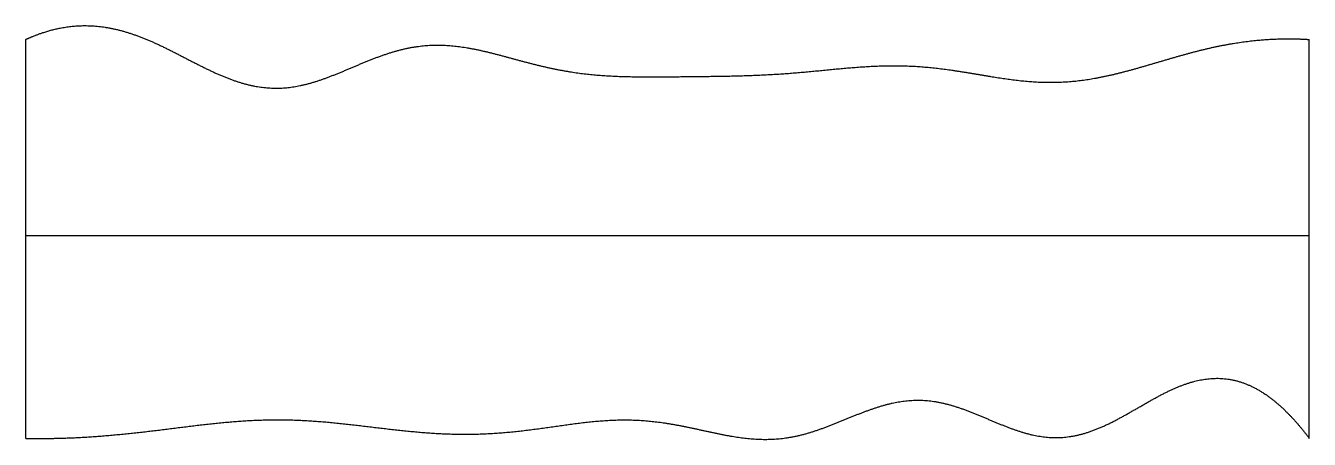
# Model space of a CAD drawing. Header units: millimetres. Extents: x 0 to 10, y -0.1 to 3.2.
import ezdxf

# ---------------------------------------------------------------- set-up
doc = ezdxf.new("R2010")
doc.units = ezdxf.units.MM
doc.layers.get('0').update_dxf_attribs({"linetype": 'CONTINUOUS'})

msp = doc.modelspace()

# ---------------------------------------------------------------- linework, layer by layer
for points in [[(0, 3.055), (0.041, 3.074), (0.123, 3.108), (0.245, 3.146), (0.407, 3.172), (0.608, 3.162), (0.808, 3.113), (1.007, 3.033), (1.204, 2.932), (1.401, 2.827), (1.597, 2.737), (1.793, 2.679), (1.989, 2.665), (2.185, 2.697), (2.381, 2.766), (2.579, 2.853), (2.777, 2.936), (2.975, 2.996), (3.175, 3.02), (3.375, 3.007), (3.576, 2.966), (3.777, 2.911), (3.978, 2.855), (4.179, 2.81), (4.38, 2.781), (4.581, 2.767), (4.782, 2.763), (4.983, 2.764), (5.184, 2.766), (5.385, 2.768), (5.587, 2.772), (5.788, 2.78), (5.989, 2.793), (6.191, 2.813), (6.392, 2.833), (6.593, 2.849), (6.794, 2.854), (6.995, 2.845), (7.196, 2.821), (7.398, 2.787), (7.598, 2.752), (7.799, 2.725), (7.999, 2.716), (8.199, 2.728), (8.398, 2.762), (8.598, 2.812), (8.797, 2.871), (8.997, 2.931), (9.196, 2.985), (9.397, 3.026), (9.597, 3.053), (9.758, 3.062), (9.879, 3.061), (9.96, 3.058), (10, 3.055)], [(0, -0.055), (0, 0.069), (0, 0.318), (0, 0.691), (0, 1.189), (0, 1.811), (0, 2.309), (0, 2.682), (0, 2.931), (0, 3.055)], [(10, -0.055), (10, 0.069), (10, 0.318), (10, 0.691), (10, 1.189), (10, 1.811), (10, 2.309), (10, 2.682), (10, 2.931), (10, 3.055)], [(0, 1.527), (0.4, 1.527), (1.2, 1.527), (2.4, 1.527), (4, 1.527), (6, 1.527), (7.6, 1.527), (8.8, 1.527), (9.6, 1.527), (10, 1.527)], [(0, -0.055), (0.04, -0.056), (0.121, -0.056), (0.242, -0.055), (0.404, -0.05), (0.606, -0.036), (0.808, -0.017), (1.01, 0.006), (1.211, 0.032), (1.413, 0.057), (1.615, 0.078), (1.817, 0.09), (2.018, 0.093), (2.22, 0.084), (2.422, 0.067), (2.623, 0.043), (2.825, 0.018), (3.027, -0.004), (3.229, -0.02), (3.431, -0.025), (3.633, -0.019), (3.835, -0.001), (4.037, 0.026), (4.239, 0.056), (4.441, 0.082), (4.643, 0.094), (4.845, 0.087), (5.047, 0.058), (5.249, 0.014), (5.452, -0.033), (5.653, -0.065), (5.855, -0.068), (6.055, -0.033), (6.254, 0.037), (6.453, 0.123), (6.652, 0.201), (6.851, 0.249), (7.049, 0.249), (7.248, 0.2), (7.448, 0.118), (7.647, 0.029), (7.845, -0.039), (8.043, -0.062), (8.24, -0.03), (8.436, 0.051), (8.632, 0.163), (8.827, 0.28), (9.022, 0.375), (9.217, 0.425), (9.412, 0.416), (9.608, 0.339), (9.764, 0.218), (9.882, 0.095), (9.961, -0.003), (10, -0.055)]]:
    msp.add_open_spline(points, degree=5)

doc.saveas('drawing.dxf')
